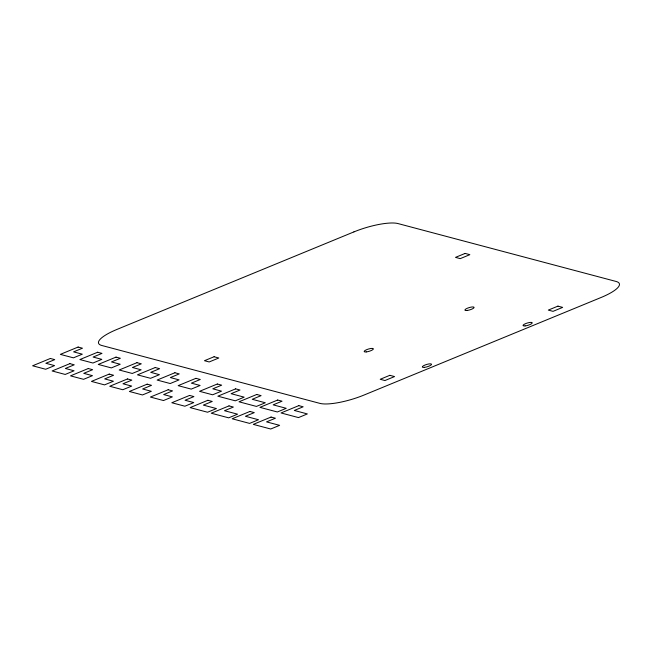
<?xml version="1.0" encoding="UTF-8"?>
<svg xmlns="http://www.w3.org/2000/svg" width="652" height="652" viewBox="0 0 652 652"><rect width="100%" height="100%" fill="white"/><g stroke="black" fill="none" stroke-linecap="round" stroke-linejoin="round"><path stroke-width="0.98" d="M353.897 231.908L116.92 329.439A34.352 8.484 -16.7 0 0 101.834 345.495L319.871 403.376A34.352 8.484 -16.7 0 0 364.028 395.047L601.005 297.516A34.352 8.484 -16.7 0 0 616.091 281.46L398.054 223.579A34.352 8.484 -16.7 0 0 353.897 231.908M50.375 358.47L32.6 365.788L45.681 369.26L54.572 365.601L45.844 363.286L54.735 359.635L50.375 358.47M78.118 347.051L60.343 354.37L73.423 357.842L82.315 354.183L73.594 351.868L82.478 348.209L78.118 347.051M69.886 363.653L52.119 370.972L65.2 374.444L74.084 370.784L65.363 368.47L74.246 364.81L69.886 363.653M97.637 352.235L79.862 359.554L92.943 363.025L101.826 359.366L93.106 357.051L101.997 353.392L97.637 352.235M88.273 368.535L70.506 375.854L83.586 379.325L92.47 375.666L83.749 373.351L92.633 369.692L88.273 368.535M116.023 357.117L98.248 364.435L111.329 367.907L120.212 364.248L111.492 361.933L120.384 358.274L116.023 357.117M109.218 374.093L91.443 381.412L104.524 384.884L113.415 381.224L104.687 378.91L113.578 375.25L109.218 374.093M136.961 362.675L119.186 369.994L132.266 373.466L141.158 369.806L132.438 367.492L141.321 363.832L136.961 362.675M127.499 378.951L109.732 386.261L122.812 389.733L131.696 386.082L122.975 383.767L131.859 380.108L127.499 378.951M155.241 367.532L137.474 374.843L150.555 378.315L159.438 374.664L150.718 372.349L159.61 368.69L155.241 367.532M147.148 384.167L129.381 391.477L142.462 394.957L151.345 391.298L142.625 388.983L151.517 385.324L147.148 384.167M174.899 372.748L157.124 380.059L170.205 383.539L179.088 379.88L170.368 377.565L179.259 373.906L174.899 372.748M214.084 356.742L204.459 360.703L209.186 361.958L218.811 357.997L214.084 356.742M465.137 253.416L455.503 257.377L460.231 258.632L469.856 254.671L465.137 253.416M168.175 389.749L150.408 397.06L163.489 400.54L172.373 396.881L163.652 394.566L172.535 390.907L168.175 389.749M195.926 378.331L178.151 385.642L191.232 389.114L200.115 385.462L191.395 383.148L200.286 379.488L195.926 378.331M189.569 395.43L171.802 402.74L184.883 406.212L193.766 402.561L185.046 400.246L193.929 396.587L189.569 395.43M217.312 384.012L199.545 391.322L212.625 394.794L221.509 391.143L212.788 388.82L221.68 385.169L217.312 384.012M207.89 400.287L190.115 407.606L207.556 412.235L216.44 408.576L203.359 405.104L212.25 401.445L207.89 400.287M235.633 388.869L217.858 396.188L235.299 400.817L244.19 397.158L231.101 393.686L239.993 390.026L235.633 388.869M229.007 405.894L211.232 413.213L228.681 417.842L237.564 414.183L224.484 410.711L233.367 407.052L229.007 405.894M256.749 394.476L238.982 401.795L256.423 406.424L265.307 402.765L252.226 399.293L261.11 395.634L256.749 394.476M249.936 411.453L232.169 418.771L249.61 423.401L258.494 419.741L245.413 416.269L254.296 412.61L249.936 411.453M277.679 400.035L259.912 407.353L277.353 411.982L286.236 408.323L273.155 404.851L282.047 401.192L277.679 400.035M271.061 417.06L253.286 424.379L270.727 429.008L279.618 425.348L266.538 421.877L275.421 418.217L271.061 417.06M298.803 405.642L281.028 412.96L298.477 417.59L307.361 413.93L294.28 410.458L303.164 406.799L298.803 405.642M389.831 375.324L380.206 379.285L384.933 380.54L394.558 376.571L389.831 375.324M557.941 306.13L548.308 310.099L553.035 311.346L562.66 307.385L557.941 306.13M424.354 367.361A4.808 1.19 -16.7 0 0 431.534 364.403A4.808 1.19 -16.7 0 0 424.892 365.071A4.808 1.19 -16.7 0 0 424.354 367.361M366.212 351.925A4.808 1.19 -16.7 0 0 373.392 348.967A4.808 1.19 -16.7 0 0 366.75 349.635A4.808 1.19 -16.7 0 0 366.212 351.925M525.072 325.91A4.808 1.19 -16.7 0 0 532.252 322.952A4.808 1.19 -16.7 0 0 525.61 323.62A4.808 1.19 -16.7 0 0 525.072 325.91M466.922 310.474A4.808 1.19 -16.7 0 0 474.11 307.516A4.808 1.19 -16.7 0 0 467.468 308.184A4.808 1.19 -16.7 0 0 466.922 310.474"/></g></svg>
